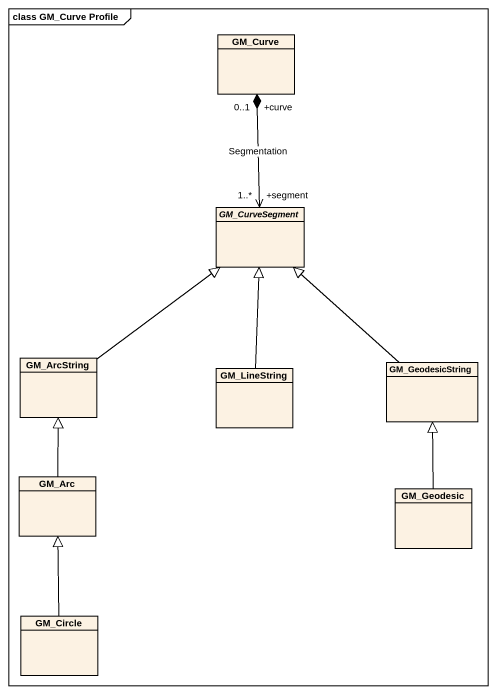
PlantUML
@startuml
mainframe class GM_Curve Profile
hide circle
hide empty members
class GM_Curve
abstract class GM_CurveSegment
class GM_ArcString
class GM_LineString
class GM_GeodesicString
class GM_Arc
class GM_Geodesic
class GM_Circle
GM_Curve "+curve\n0..1" *--> "+segment\n1..*" GM_CurveSegment : Segmentation
GM_ArcString -up-|> GM_CurveSegment
GM_LineString -up-|> GM_CurveSegment
GM_GeodesicString -up-|> GM_CurveSegment
GM_Arc -up-|> GM_ArcString
GM_Geodesic -up-|> GM_GeodesicString
GM_Circle -up-|> GM_Arc
@enduml
